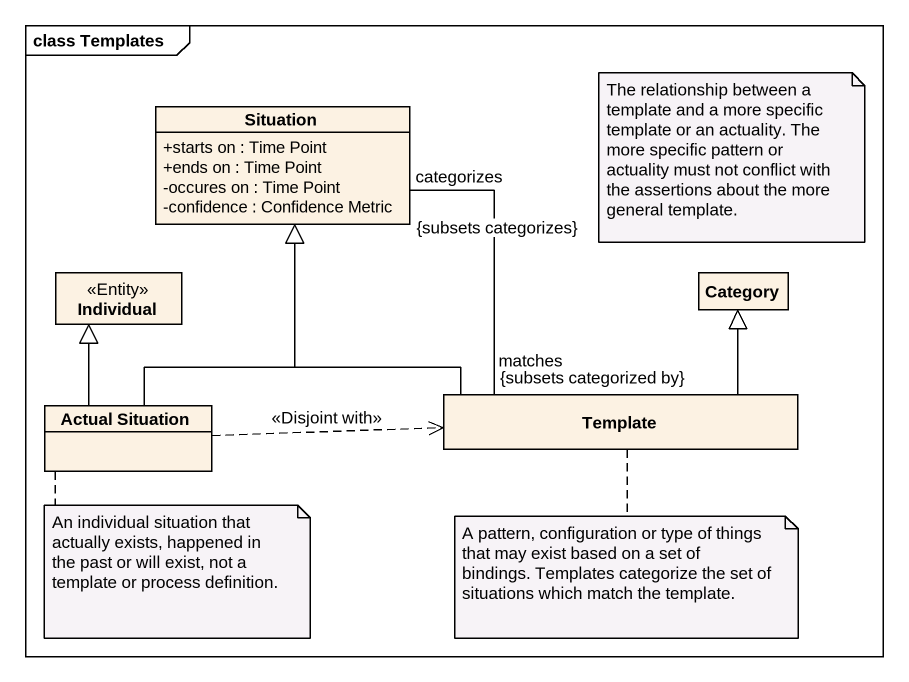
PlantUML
@startuml
mainframe class Templates
hide circle
hide empty members
skinparam classAttributeIconSize 0
class Situation {
  +starts on : Time Point
  +ends on : Time Point
  -occures on : Time Point
  -confidence : Confidence Metric
}
class Individual <<Entity>>
class Category
class "Actual Situation" as Actual_Situation
class Template
Actual_Situation -up-|> Situation
Actual_Situation -up-|> Individual
Actual_Situation .right.> Template : <<Disjoint with>>
Template "matches\n{subsets categorized by}" -up- "categorizes\n{subsets categorizes}" Situation
Template -up-|> Situation
Template -up-|> Category
note as N1
  The relationship between a template and a more specific template or an actuality. The more specific pattern or actuality must not conflict with the assertions about the more general template.
end note
note bottom of Actual_Situation : An individual situation that actually exists, happened in the past or will exist, not a template or process definition.
note bottom of Template : A pattern, configuration or type of things that may exist based on a set of bindings. Templates categorize the set of situations which match the template.
@enduml
